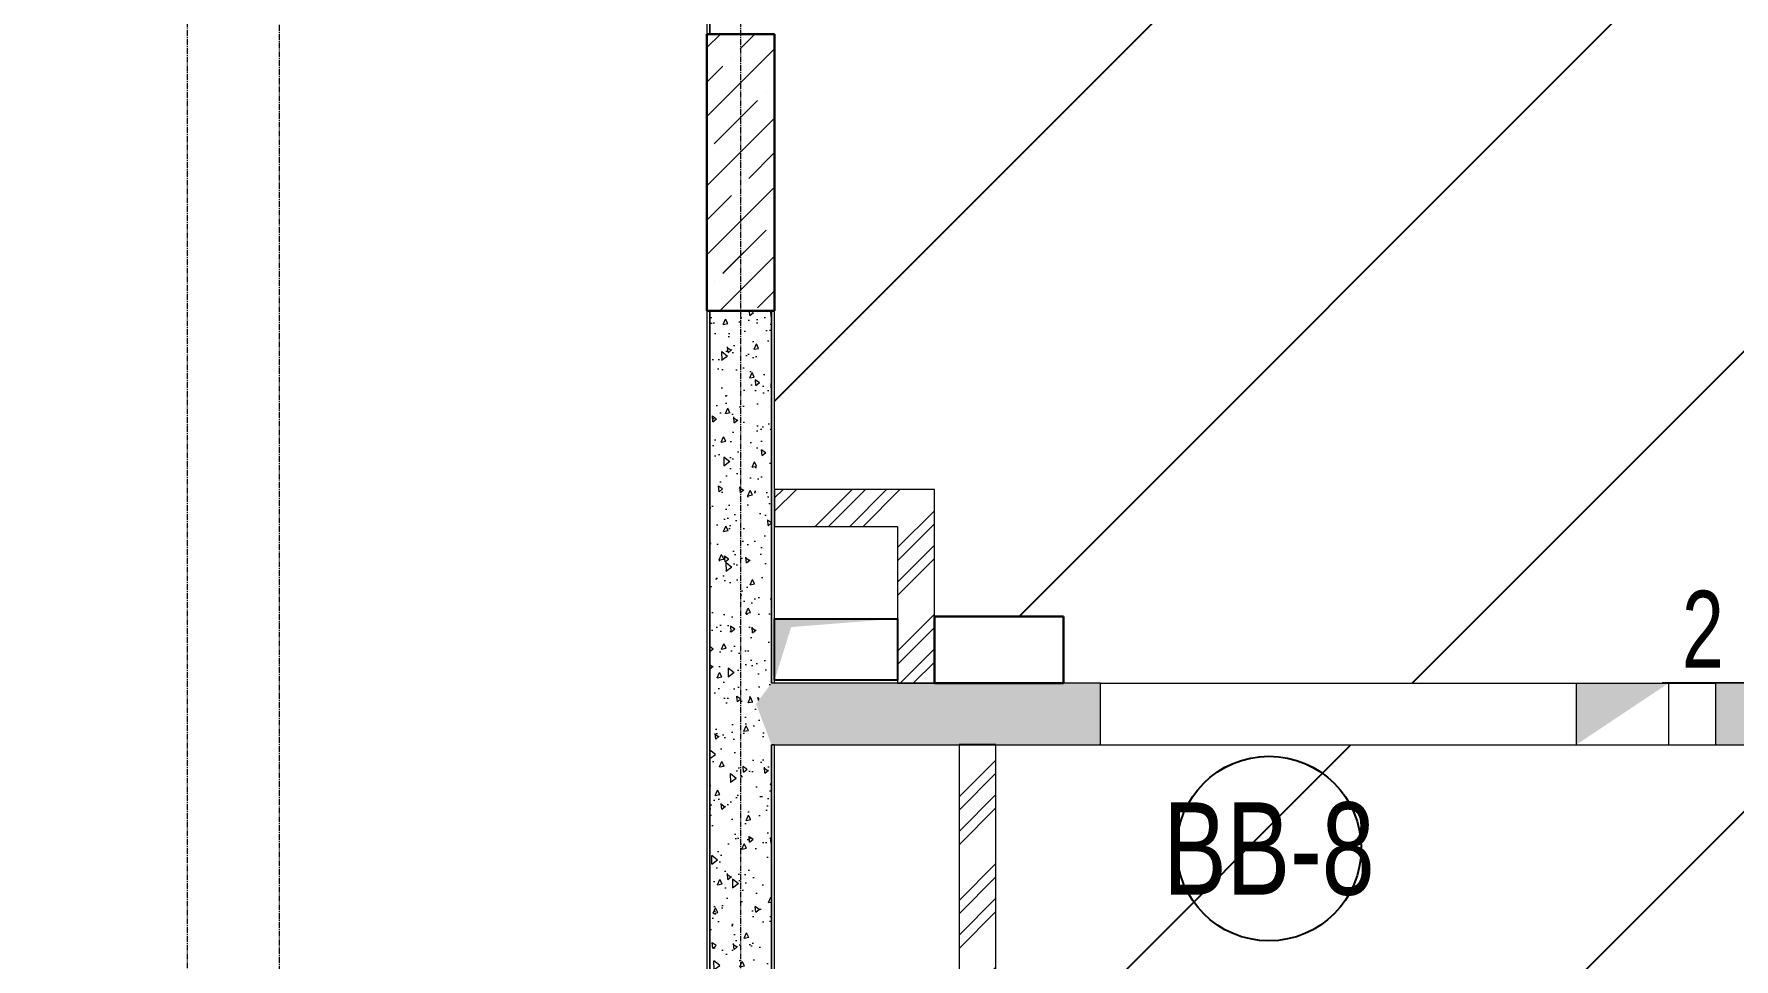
# Model space of a CAD drawing. Header units: millimetres. Extents: x 470010 to 1231400, y -134005 to 421770.
# Drawn here: x 812025 to 817553, y 160707 to 163713 of the extents above; entities that cross this region are included whole.
import ezdxf
from ezdxf.enums import TextEntityAlignment as Align

# ---------------------------------------------------------------- set-up
doc = ezdxf.new("R2010")
doc.units = ezdxf.units.MM
doc.linetypes.add('CENTER2', pattern=[28.575, 19.05, -3.175, 3.175, -3.175])
doc.linetypes.add('HIDDEN2', pattern=[4.7625, 3.175, -1.5875])
doc.layers.get('Defpoints').update_dxf_attribs({"color": 140})
for name, color, linetype, lineweight in [('АР_Витраж марка', 140, 'Continuous', 9), ('АР_Колонны', 70, 'Continuous', 30), ('АР_Отв. марка', 4, 'Continuous', 9), ('АР_Стены ЖБ', 7, 'Continuous', 35), ('АР_Стены кирпич', 32, 'Continuous', 20), ('АР_Стены ПЕНОблок', 52, 'Continuous', 20), ('АР_Тонкая', 254, 'Continuous', 5), ('АР_Штриховка', 8, 'Continuous', 0), ('СС_Отверстия', 72, 'Continuous', 9)]:
    doc.layers.add(name, color=color, linetype=linetype, lineweight=lineweight)
for name, color, linetype, lineweight, true_color in [('МАГНИТЫ', 7, 'Continuous', 30, 0xd100d1), ('РД_Оси_100', 7, 'Continuous', 0, 0x525252), ('РД_проем_инж перемыч_фахверк', 7, 'Continuous', 18, 0xff1f1f)]:
    doc.layers.add(name, color=color, linetype=linetype, lineweight=lineweight, true_color=true_color)
doc.layers.add('РД_Витраж_вн', color=7, linetype='Continuous', true_color=0x148aff)
doc.layers.add('РД_Проем', color=230, linetype='Continuous', lineweight=0, plot=False)
doc.styles.add('Arial0', font='arial.ttf')
doc.styles.add('Arial_09', font='ARIALN.TTF', dxfattribs={"width": 0.9})
doc.styles.add('style1', font='ARIALN.TTF')

# ---------------------------------------------------------------- blocks, each defined once
blk = doc.blocks.new('СОШ_2200_АР_ОСИ_М100_28.05.24')
at = {"layer": 'РД_Оси_100', "color": 251, "linetype": 'CENTER2', "true_color": 0x636466}
for points in [[(5849.555, 139938.679), (6000, 139538.679), (6000, -6194.559)], [(6300, -6195.83), (6300, 139538.679), (6450, 139938.679)], [(7800, -6155), (7800, 139938.679)]]:
    blk.add_lwpolyline(points, dxfattribs=at)
blk = doc.blocks.new('MOK-МаркаПроема инж.')
blk.add_line((-1.328, -1.754), (1.802, -1.754))
at = {"color": 0, "style": 'Arial0', "width": 0.7}
blk.add_attdef('АР-ПРОЕМ:Коробка', text='', height=2.5, dxfattribs=at).set_placement((0, 0), align=Align.MIDDLE)
blk = doc.blocks.new('МаркаВитража1')
at = {"layer": 'Defpoints'}
blk.add_circle((0, 0), 3, dxfattribs=at)
at = {"color": 0, "linetype": 'ByBlock', "lineweight": -2, "style": 'Arial_09', "width": 0.9}
blk.add_attdef('АР-ОКНО:НАИМЕНОВАНИЕ', text='', height=3, dxfattribs=at).set_placement((0, 0), align=Align.MIDDLE)
blk = doc.blocks.new('A$C9108343f')
at = {"layer": 'АР_Штриховка', "linetype": 'Continuous', "lineweight": 0, "true_color": 0x000000}
h = blk.add_hatch(dxfattribs=at)
h.set_pattern_fill('AR-CONC', color=18, angle=-315, style=0)
h.set_pattern_definition([(95, (-63444.08, 100366.24), (140.09465, 117.55338), [19.05, -209.55]), (40, (-63444.08, 100366.24), (-160.01845, 110.17673), [15.24, -167.64058]), (145.451445, (-63432.4, 100376.04), (-19.9238, 227.7301), [16.19001, -178.09024]), (91.1842, (-63480, 100402.16), (221.41024, 161.95341), [28.575, -314.325]), (141.63556, (-63461.55, 100415.66), (-7.08662, 342.82676), [24.28502, -267.1356]), (36.18415, (-63480, 100402.16), (-7.08662, 342.82676), [22.85997, -251.45973]), (66, (-63453.06, 100411.14), (179.51998, 34.89515), [19.05, -209.55]), (11, (-63453.06, 100411.14), (-86.53993, 173.94119), [15.24, -167.64]), (116.451445, (-63438.1, 100414.05), (92.98005, 208.83634), [16.19001, -178.08994]), (82.5, (-63444.08, 100366.24), (-57.605469, 61.973414), [0, -165.608, 0, -170.18, 0, -168.275]), (52.5, (-63444.08, 100366.24), (-23.589727, 118.087), [0, -97.028, 0, -161.798, 0, -64.135]), (12.5, (-63484.135, 100326.19), (99.927863, 91.826196), [0, -63.5, 0, -198.12, 0, -262.89]), (2.5, (-63502.1, 100308.23), (86.763904, 122.722393), [0, -82.55, 0, -131.572, 0, -186.69])])
h.paths.add_polyline_path([(148704.1, 263179.5), (148504.1, 263179.5), (148504.1, 261969.5), (148654.1, 261902.8), (148704.1, 261969.5)], flags=0)
h.paths.add_polyline_path([(148704.1, 261769.5), (148654.1, 261902.8), (148504.1, 261969.5), (148504.1, 259679.5), (148704.1, 259679.5)], flags=0)
h = blk.add_hatch(dxfattribs=at)
h.set_pattern_fill('ANSI32', color=18, scale=25, style=0)
h.set_pattern_definition([(45, (-63444.08, 100366.24), (-168.3798, 168.3798), []), (45, (-63331.83, 100366.24), (-168.3798, 168.3798), [])])
h.paths.add_polyline_path([(148714.1, 262599.5), (148714.1, 262479.5), (149114.1, 262479.5), (149234.1, 262599.5)], flags=0)
h = blk.add_hatch(dxfattribs=at)
h.set_pattern_fill('ANSI32', color=18, scale=25, angle=-360, style=0)
h.set_pattern_definition([(45, (-63444.08, 100366.24), (-168.3798, 168.3798), []), (45, (-63331.83, 100366.24), (-168.3798, 168.3798), [])])
h.paths.add_polyline_path([(149234.1, 262599.5), (149114.1, 262479.5), (149114.1, 261969.5), (149234.1, 261969.5)], flags=0)
h = blk.add_hatch(dxfattribs=at)
h.set_pattern_fill('AR-CONC', color=18, angle=405, style=0)
h.set_pattern_definition([(95, (-63444.08, 100366.24), (140.09465, 117.55338), [19.05, -209.55]), (40, (-63444.08, 100366.24), (-160.01845, 110.17673), [15.24, -167.64058]), (145.451445, (-63432.4, 100376.04), (-19.9238, 227.7301), [16.19001, -178.09024]), (91.1842, (-63480, 100402.16), (221.41024, 161.95341), [28.575, -314.325]), (141.63556, (-63461.55, 100415.66), (-7.08662, 342.82676), [24.28502, -267.1356]), (36.18415, (-63480, 100402.16), (-7.08662, 342.82676), [22.85997, -251.45973]), (66, (-63453.06, 100411.14), (179.51998, 34.89515), [19.05, -209.55]), (11, (-63453.06, 100411.14), (-86.53993, 173.94119), [15.24, -167.64]), (116.451445, (-63438.1, 100414.05), (92.98005, 208.83634), [16.19001, -178.08994]), (82.5, (-63444.08, 100366.24), (-57.605469, 61.973414), [0, -165.608, 0, -170.18, 0, -168.275]), (52.5, (-63444.08, 100366.24), (-23.589727, 118.087), [0, -97.028, 0, -161.798, 0, -64.135]), (12.5, (-63484.135, 100326.19), (99.927863, 91.826196), [0, -63.5, 0, -198.12, 0, -262.89]), (2.5, (-63502.1, 100308.23), (86.763904, 122.722393), [0, -82.55, 0, -131.572, 0, -186.69])])
h.paths.add_polyline_path([(152994.1, 261769.5), (152994.1, 261969.5), (152594.1, 261969.5), (152594.1, 261769.5)], flags=0)
h.paths.add_polyline_path([(152594.1, 261769.5), (152594.1, 261969.5), (151774.1, 261969.5), (151774.1, 261769.5)], flags=0)
h.paths.add_polyline_path([(149774.1, 261769.5), (149774.1, 261969.5), (149114.1, 261969.5), (149114.1, 261769.5)], flags=0)
h.paths.add_polyline_path([(149114.1, 261769.5), (149114.1, 261969.5), (148704.1, 261969.5), (148654.1, 261902.8), (148704.1, 261769.5)], flags=0)
h = blk.add_hatch(dxfattribs=at)
h.set_pattern_fill('ANSI32', color=18, scale=25, angle=-360, style=0)
h.set_pattern_definition([(45, (-63444.08, 100366.24), (-168.3798, 168.3798), []), (45, (-63331.83, 100366.24), (-168.3798, 168.3798), [])])
h.paths.add_polyline_path([(149434.1, 261770.3), (149314.1, 261770.3), (149314.1, 259379.5), (149434.1, 259259.5)], flags=0)
at = {"layer": 'СС_Отверстия', "linetype": 'Continuous', "lineweight": 5, "true_color": 0x000000}
for points in [[(151620.9, 261969.5), (151320.9, 261969.5), (151470.9, 261869.5)], [(151320.9, 261969.5), (151320.9, 261769.5), (151470.9, 261869.5)]]:
    blk.add_hatch(color=18, dxfattribs=at).paths.add_polyline_path(points, flags=0)
at = {"color": 18, "linetype": 'Continuous', "true_color": 0x000000}
for p, q in [((148714.1, 261979.5), (148714.1, 262179.5)), ((148714.1, 262179.5), (149114.1, 262179.5)), ((148714.1, 261979.5), (148714.1, 262179.5)), ((148714.1, 262179.5), (149114.1, 262179.5)), ((149114.1, 262179.5), (149114.1, 261979.5)), ((149114.1, 262179.5), (149114.1, 261979.5)), ((149114.1, 261979.5), (148714.1, 261979.5)), ((149114.1, 261979.5), (148714.1, 261979.5))]:
    blk.add_line(p, q, dxfattribs=at)
blk.add_solid([(148714.1, 261979.5), (148714.1, 262179.5), (148768, 262152.2), (149114.1, 262179.5)], dxfattribs=at)
blk.add_solid([(148714.1, 261979.5), (148714.1, 262179.5), (148768, 262152.2), (149114.1, 262179.5)], dxfattribs=at)
at = {"layer": 'АР_Колонны', "color": 18, "linetype": 'HIDDEN2', "lineweight": 25, "true_color": 0x000000}
for p, q in [((148494.1, 264079.5), (148714.1, 264079.5)), ((148494.1, 263179.5), (148494.1, 264079.5)), ((148714.1, 264079.5), (148714.1, 263179.5)), ((148714.1, 263179.5), (148494.1, 263179.5))]:
    blk.add_line(p, q, dxfattribs=at)
at = {"layer": 'АР_Колонны', "color": 18, "linetype": 'Continuous', "lineweight": 15, "true_color": 0x000000}
for p, q in [((148714.1, 264079.5), (148494.1, 264079.5)), ((148494.1, 264079.5), (148494.1, 263179.5)), ((148714.1, 264079.5), (148494.1, 264079.5)), ((148494.1, 264079.5), (148494.1, 263179.5)), ((148714.1, 263179.5), (148714.1, 264079.5)), ((148714.1, 263179.5), (148714.1, 264079.5)), ((148494.1, 263179.5), (148714.1, 263179.5)), ((148494.1, 263179.5), (148714.1, 263179.5))]:
    blk.add_line(p, q, dxfattribs=at)
at = {"layer": 'АР_Стены ЖБ', "color": 18, "linetype": 'Continuous', "lineweight": 30, "true_color": 0x000000}
for p, q in [((148714.1, 264079.5), (148494.1, 264079.5)), ((148494.1, 264079.5), (148494.1, 263179.5)), ((148714.1, 263179.5), (148714.1, 264079.5)), ((148494.1, 263179.5), (148714.1, 263179.5))]:
    blk.add_line(p, q, dxfattribs=at)
at = {"layer": 'АР_Стены кирпич', "color": 18, "linetype": 'Continuous', "lineweight": 20, "true_color": 0x000000}
for p, q in [((148714.1, 262599.5), (148714.1, 262479.5)), ((149234.1, 262599.5), (148714.1, 262599.5)), ((149234.1, 261969.5), (149234.1, 262599.5)), ((148714.1, 262479.5), (149114.1, 262479.5)), ((149114.1, 262479.5), (149114.1, 261969.5)), ((149114.1, 261969.5), (149234.1, 261969.5)), ((149434.1, 261770.3), (149314.1, 261770.3)), ((149314.1, 261770.3), (149314.1, 259379.5)), ((149434.1, 259259.5), (149434.1, 261770.3))]:
    blk.add_line(p, q, dxfattribs=at)
at = {"layer": 'АР_Стены ПЕНОблок', "color": 18, "linetype": 'Continuous', "lineweight": 20, "true_color": 0x000000}
for p, q in [((148504.1, 264579.5), (148504.1, 264079.5)), ((148504.1, 264079.5), (148704.1, 264079.5)), ((148704.1, 263179.5), (148504.1, 263179.5)), ((148504.1, 263179.5), (148504.1, 261969.5)), ((148704.1, 261969.5), (148704.1, 263179.5)), ((148504.1, 261969.5), (148504.1, 259679.5)), ((149114.1, 261969.5), (148704.1, 261969.5)), ((149774.1, 261969.5), (149114.1, 261969.5)), ((149774.1, 261769.5), (149774.1, 261969.5)), ((152594.1, 261969.5), (151774.1, 261969.5)), ((151774.1, 261969.5), (151774.1, 261769.5)), ((148704.1, 259679.5), (148704.1, 261769.5)), ((148704.1, 261769.5), (149114.1, 261769.5)), ((149114.1, 261769.5), (149774.1, 261769.5)), ((151774.1, 261769.5), (152594.1, 261769.5))]:
    blk.add_line(p, q, dxfattribs=at)
at = {"layer": 'АР_Тонкая', "color": 18, "linetype": 'Continuous', "lineweight": 0, "true_color": 0x000000}
for p, q in [((148494.1, 264579.5), (148494.1, 264079.5)), ((148504.1, 264079.5), (148504.1, 264579.5)), ((148494.1, 264079.5), (148504.1, 264079.5)), ((148504.1, 263179.5), (148494.1, 263179.5)), ((148494.1, 263179.5), (148494.1, 261969.5)), ((148504.1, 261969.5), (148504.1, 263179.5)), ((148714.1, 263179.5), (148704.1, 263179.5)), ((148704.1, 263179.5), (148704.1, 261969.5)), ((148714.1, 261969.5), (148714.1, 263179.5)), ((148494.1, 261969.5), (148494.1, 259679.5)), ((148504.1, 259679.5), (148504.1, 261969.5)), ((148714.1, 261769.5), (148704.1, 261769.5)), ((148704.1, 261769.5), (148704.1, 259679.5)), ((148714.1, 259679.5), (148714.1, 261769.5))]:
    blk.add_line(p, q, dxfattribs=at)
at = {"layer": 'АР_Штриховка', "color": 18, "linetype": 'Continuous', "lineweight": 5, "true_color": 0x000000}
for p, q in [((148494.1, 264035.5), (148538, 264079.5)), ((148602.2, 264031.4), (148650.3, 264079.5)), ((148494.1, 263811), (148714.1, 264031)), ((148574.2, 264003.3), (148574.2, 264003.3)), ((148494.1, 263923.3), (148546.1, 263975.3)), ((148686.4, 263891.1), (148686.4, 263891.1)), ((148518, 263722.7), (148658.3, 263863)), ((148494.1, 263586.5), (148714.1, 263806.5)), ((148630.3, 263610.5), (148714.1, 263694.3)), ((148494.1, 263362), (148714.1, 263582)), ((148494.1, 263474.3), (148574.2, 263554.3)), ((148602.2, 263582.4), (148602.2, 263582.4)), ((148546.1, 263301.8), (148686.4, 263442.1)), ((148536.1, 263179.5), (148714.1, 263357.5)), ((148518, 263273.7), (148518, 263273.7)), ((148658.3, 263189.5), (148714.1, 263245.3))]:
    blk.add_line(p, q, dxfattribs=at)
at = {"layer": 'МАГНИТЫ', "color": 18, "true_color": 0x000000}
for p, q in [((149234.1, 261969.5), (149234.1, 262186.2)), ((149234.1, 262186.2), (149653.8, 262186.2)), ((149653.8, 262186.2), (149653.8, 261969.5)), ((149653.8, 261969.5), (149234.1, 261969.5))]:
    blk.add_line(p, q, dxfattribs=at)
at = {"layer": 'РД_Витраж_вн', "color": 18, "linetype": 'Continuous', "lineweight": 15, "true_color": 0x000000}
for p, q in [((149774.1, 261969.5), (151774.1, 261969.5)), ((149774.1, 261769.5), (151774.1, 261769.5))]:
    blk.add_line(p, q, dxfattribs=at)
at = {"layer": 'РД_Проем', "color": 18, "linetype": 'Continuous', "lineweight": 15, "true_color": 0x000000}
for p, q in [((149774.1, 261969.5), (151774.1, 261969.5)), ((149774.1, 261769.5), (151774.1, 261769.5))]:
    blk.add_line(p, q, dxfattribs=at)
at = {"layer": 'РД_проем_инж перемыч_фахверк', "color": 18, "linetype": 'Continuous', "lineweight": 15, "true_color": 0x000000}
for p, q in [((149774.1, 261969.5), (151774.1, 261969.5)), ((149774.1, 261769.5), (151774.1, 261769.5))]:
    blk.add_line(p, q, dxfattribs=at)
at = {"layer": 'СС_Отверстия', "color": 18, "linetype": 'Continuous', "lineweight": 9, "true_color": 0x000000}
for p, q in [((151320.9, 261969.5), (151620.9, 261969.5)), ((151320.9, 261969.5), (151320.9, 261769.5)), ((151620.9, 261969.5), (151620.9, 261769.5)), ((151320.9, 261769.5), (151620.9, 261769.5))]:
    blk.add_line(p, q, dxfattribs=at)
at = {"layer": 'АР_Витраж марка', "color": 18, "linetype": 'Continuous', "lineweight": 15, "true_color": 0x000000, "xscale": 100, "yscale": 100, "zscale": 100}
blk.add_blockref('МаркаВитража1', (150321.9, 261432.6), dxfattribs=at).add_auto_attribs({'АР-ОКНО:НАИМЕНОВАНИЕ': 'ВВ-8'})
at = {"layer": 'АР_Отв. марка', "color": 18, "linetype": 'Continuous', "lineweight": 15, "true_color": 0x000000, "xscale": 100, "yscale": 100, "zscale": 100}
blk.add_blockref('MOK-МаркаПроема инж.', (151733.3, 262147, 580), dxfattribs=at).add_auto_attribs({'АР-ПРОЕМ:Коробка': '2'})
at = {"layer": 'РД_Оси_100'}
blk.add_blockref('СОШ_2200_АР_ОСИ_М100_28.05.24', (140804.1, 223079.5), dxfattribs=at)
at = {"layer": 'Defpoints', "color": 18, "true_color": 0x000000, "style": 'style1'}
for p in [(143949.3, 316089.1), (143975, 281639.5), (143890.4, 273244.7), (143840, 264276.8), (143967.8, 254892.4), (12252, 104178.1), (12382.6, 96023.1)]:
    blk.add_attdef('АР-ПОМЕЩЕНИЕ:НАИМЕНОВАНИЕ', text='', height=100, dxfattribs=at).set_placement(p, align=Align.MIDDLE)
at = {"layer": 'Defpoints', "color": 18, "true_color": 0x000000, "style": 'style1', "flags": 8}
for p in [(143951.3, 279099.1), (143848.3, 269251.1), (143875.3, 260094.2), (144049.7, 250824.7), (163419.3, 238153.4), (155897.5, 237966), (183037.2, 237966), (143342.9, 237876.2)]:
    blk.add_attdef('АР-ПОМЕЩЕНИЕ:НАИМЕНОВАНИЕ', text='', height=100, dxfattribs=at).set_placement(p, align=Align.MIDDLE)

msp = doc.modelspace()

# ---------------------------------------------------------------- hatches: boundary and pattern name
h = msp.add_hatch()
h.set_pattern_fill('ANSI31', color=3, scale=333)
h.paths.add_polyline_path([(818712.706, 183613.25), (818712.706, 183803.25), (818722.706, 184023.25), (819922.706, 184023.25), (826484.426, 184023.25), (826502.706, 184041.531), (826502.706, 184313.25), (826512.183, 187713.25), (826502.706, 187713.25), (826502.706, 188613.25), (826513.002, 190093.251), (823242.706, 190093.251), (823242.706, 190988.251), (823242.706, 191238.251), (821242.706, 191238.251), (821242.706, 190988.251), (820467.706, 190988.251), (820467.706, 188133.25), (820742.706, 187656.937), (820721.055, 187644.437), (820720.771, 187644.929, -0.1201047), (820467.706, 187583.25), (820467.706, 187558.25), (820467.706, 187413.251), (820742.706, 186936.937), (820721.055, 186924.437), (820720.771, 186924.929, -0.1201047), (820467.706, 186863.251), (820467.706, 186838.251), (820467.706, 186488.251), (819547.706, 186488.251), (816102.706, 186488.251), (816102.706, 186168.25), (814432.706, 186168.25), (814432.706, 185613.25), (814432.706, 182713.25), (814432.706, 182313.251), (814432.706, 181413.25), (814432.706, 177913.25), (814432.706, 176713.25), (814432.706, 176413.25), (814432.706, 173513.25), (814432.706, 173013.251), (814432.706, 172113.25), (814432.706, 168613.25), (814432.706, 167413.25), (814432.706, 167113.251), (814432.706, 164213.251), (814432.706, 163713.251), (814432.706, 162813.251), (814432.706, 162233.25), (814952.706, 162233.25), (814952.706, 161819.923), (815372.381, 161819.923), (815372.381, 161603.25), (815492.706, 161603.25), (817039.47, 161603.25), (817039.47, 161403.25), (817492.706, 161403.25), (818142.71, 161403.25), (818142.71, 161403.619), (818262.71, 161403.619), (818312.706, 161403.25), (818712.706, 161403.25), (818712.706, 161603.25), (818312.706, 161603.25), (818192.706, 161603.25), (818192.706, 162233.25), (818192.706, 163483.25), (818712.706, 163483.25), (818712.706, 165013.251), (818712.706, 166213.251), (818712.706, 166513.251), (818712.706, 169413.251), (818712.706, 170013.25), (818712.706, 170913.25), (818712.706, 172853.25), (818712.706, 172938.25, -0.1201047), (818459.641, 172999.929), (818459.357, 172999.436), (818437.706, 173011.936), (818712.706, 173488.25), (818712.706, 173513.25), (818712.706, 173738.251, -0.1201047), (818459.641, 173799.929), (818459.357, 173799.437), (818437.706, 173811.937), (818712.706, 174288.251), (818712.706, 174313.251), (818712.706, 174463.251), (818712.706, 175363.251), (818712.706, 176463.251), (818712.706, 176673.251), (818712.706, 178163.251), (818712.706, 178243.25), (818712.706, 178483.25), (818712.706, 178738.006), (818492.706, 178738.006), (818492.706, 179028.006), (818712.706, 179028.006), (818712.706, 180263.25), (818712.706, 181163.25), (818712.706, 181163.251)])
h = msp.add_hatch()
h.set_pattern_fill('ANSI31', color=3, scale=333)
h.paths.add_polyline_path([(817822.706, 156413.251), (817822.706, 156633.251), (818712.706, 156633.251), (818712.706, 157213.251), (818712.706, 158463.251), (818712.706, 158793.251), (818142.704, 158793.251), (818142.704, 158993.251), (818142.704, 159018.251), (818142.708, 160493.251), (818142.709, 160913.252), (818142.71, 161403.25), (817492.706, 161403.25), (815492.706, 161403.25), (815152.698, 161403.25), (815152.705, 158893.25), (814432.706, 158893.25), (814432.706, 158113.25), (814432.706, 157813.251), (814432.706, 154913.25), (814432.706, 154413.251), (814432.706, 153513.25), (814432.706, 149823.25), (814432.706, 149520.89), (814422.706, 149510.89), (814422.706, 149303.25), (813222.703, 149303.25), (813222.703, 149523.25), (807026.355, 149523.251), (806792.706, 149289.602), (806792.706, 149514.108), (806642.706, 149364.108), (806642.706, 149303.251), (806642.706, 148813.25), (806638.097, 146163.251), (806642.706, 146163.251), (806642.706, 145623.251), (806792.706, 145623.251), (813222.706, 145623.251), (813222.706, 145903.251), (814423.268, 145903.251), (814423.268, 145582.591), (814422.706, 145582.028), (814422.706, 145403.251), (814422.706, 144123.251), (815822.706, 144123.251), (818721.706, 144123.251), (818722.706, 144123.251), (819622.706, 144123.251), (823122.706, 144123.251), (824322.706, 144123.251), (825522.706, 144123.251), (826422.706, 144123.251), (827422.706, 144123.251), (830322.706, 144123.251), (832443.315, 144123.251), (832443.315, 144413.251), (833322.706, 144413.251), (834245.277, 144413.251), (834222.706, 144390.68), (834222.706, 144123.251), (835122.706, 144123.251), (838022.706, 144123.251), (844022.706, 144123.251), (846922.706, 144123.251), (851466.776, 144123.251), (851472.706, 144129.18), (851472.706, 144563.251), (851762.706, 144563.251), (851762.706, 146914.25), (851762.706, 148713.251), (851472.706, 148713.251), (850377.706, 148713.251), (850377.706, 149213.251), (849177.706, 149213.251), (849177.706, 148713.251), (848277.706, 148713.251), (848277.706, 149213.251), (847077.706, 149213.251), (847077.706, 148713.251), (846177.706, 148713.251), (846177.706, 149213.251), (842877.706, 149213.251), (842877.706, 148713.251), (841977.706, 148713.251), (841977.706, 149213.251), (840777.706, 149213.251), (840777.706, 148713.251), (839877.706, 148713.251), (839877.706, 149213.251), (838677.706, 149213.251), (838677.706, 148713.251), (837777.706, 148713.251), (837777.706, 149213.251), (834477.706, 149213.251), (834477.706, 148713.251), (834222.706, 148713.251), (833322.706, 148713.251), (833322.706, 149213.251), (826722.706, 149213.251), (826722.706, 148993.251), (826872.706, 148993.251), (826872.706, 148843.251), (826664.184, 148843.251), (826522.706, 148701.772), (826522.706, 148233.25), (826524.424, 148233.25), (826524.424, 148113.25), (824942.706, 148113.251), (824822.706, 148113.251), (819922.706, 148113.251), (817822.706, 148113.251), (817822.706, 148313.251), (817822.706, 150513.251), (817822.706, 150713.251), (817822.706, 152013.251)])
h.paths.add_polyline_path([(816578.934, 147228.245), (816578.934, 146828.245), (815578.934, 146828.245), (815578.934, 147228.245)], flags=16)
h.paths.add_polyline_path([(828437.705, 148234.002), (827887.705, 148233.761), (827887.758, 148113.761), (828437.758, 148114.002)], flags=0)
h.paths.add_polyline_path([(826922.706, 149014.057), (827042.706, 149014.057), (827042.706, 148233.391), (827067.653, 148233.402), (827642.706, 148233.654), (827742.706, 148233.697), (827742.706, 149014.057), (827862.706, 149014.057), (827862.706, 148233.75), (828462.705, 148234.013), (828562.706, 148234.057), (828562.706, 149013.251), (828682.706, 149013.251), (828682.706, 148114.109), (828462.759, 148114.013), (828462.758, 148114.013), (827862.758, 148113.75), (827862.706, 148113.75), (827642.758, 148113.654), (827042.759, 148113.391), (827042.706, 148113.391), (826722.759, 148113.25), (826722.706, 148233.25), (826922.706, 148233.338)], flags=16)
h.paths.add_polyline_path([(827642.653, 148233.654), (827642.706, 148233.654), (827642.758, 148113.654), (827617.706, 148113.643), (827617.653, 148233.643)], flags=0)
h.paths.add_polyline_path([(818060.384, 156364.651), (818446.674, 156364.651), (818446.674, 156665.265), (818060.384, 156665.265)], flags=25)
at = {"layer": 'АР_Штриховка', "linetype": 'Continuous', "lineweight": 0, "true_color": 0x000000}
h = msp.add_hatch(dxfattribs=at)
h.set_pattern_fill('AR-CONC', color=18, angle=-315, style=0)
h.set_pattern_definition([(95, (602274.53, 0), (140.09465, 117.55338), [19.05, -209.55]), (40, (602274.53, 0), (-160.01845, 110.17673), [15.24, -167.64058]), (145.451445, (602286.2, 9.8), (-19.9238, 227.7301), [16.19001, -178.09024]), (91.1842, (602238.6, 35.92), (221.41024, 161.95341), [28.575, -314.325]), (141.63556, (602257.06, 49.42), (-7.08662, 342.82676), [24.28502, -267.1356]), (36.18415, (602238.6, 35.92), (-7.08662, 342.82676), [22.85997, -251.45973]), (66, (602265.55, 44.9), (179.51998, 34.89515), [19.05, -209.55]), (11, (602265.55, 44.9), (-86.53993, 173.94119), [15.24, -167.64]), (116.451445, (602280.51, 47.81), (92.98005, 208.83634), [16.19001, -178.08994]), (82.5, (602274.53, 0), (-57.605469, 61.973414), [0, -165.608, 0, -170.18, 0, -168.275]), (52.5, (602274.53, 0), (-23.589727, 118.087), [0, -97.028, 0, -161.798, 0, -64.135]), (12.5, (602234.48, -40.05), (99.927863, 91.826196), [0, -63.5, 0, -198.12, 0, -262.89]), (2.5, (602216.52, -58.01), (86.763904, 122.722393), [0, -82.55, 0, -131.572, 0, -186.69])])
h.paths.add_polyline_path([(814422.706, 162813.251), (814222.706, 162813.251), (814222.706, 161603.25), (814372.706, 161536.584), (814422.706, 161603.25)], flags=0)
h.paths.add_polyline_path([(814422.706, 161403.25), (814372.706, 161536.584), (814222.706, 161603.25), (814222.706, 159313.25), (814422.706, 159313.25)], flags=0)
h = msp.add_hatch(dxfattribs=at)
h.set_pattern_fill('ANSI32', color=18, scale=25, style=0)
h.set_pattern_definition([(45, (602274.53, 0), (-168.3798, 168.3798), []), (45, (602386.78, 0), (-168.3798, 168.3798), [])])
h.paths.add_polyline_path([(814432.706, 162233.25), (814432.706, 162113.25), (814832.706, 162113.25), (814952.706, 162233.25)], flags=0)
h = msp.add_hatch(dxfattribs=at)
h.set_pattern_fill('ANSI32', color=18, scale=25, angle=-360, style=0)
h.set_pattern_definition([(45, (602274.53, 6e-11), (-168.3798, 168.3798), []), (45, (602386.78, 6e-11), (-168.3798, 168.3798), [])])
h.paths.add_polyline_path([(814952.706, 162233.25), (814832.706, 162113.25), (814832.706, 161603.25), (814952.706, 161603.25)], flags=0)
h = msp.add_hatch(dxfattribs=at)
h.set_pattern_fill('AR-CONC', color=18, angle=405, style=0)
h.set_pattern_definition([(95, (602274.53, 3e-11), (140.09465, 117.55338), [19.05, -209.55]), (40, (602274.53, 3e-11), (-160.01845, 110.17673), [15.24, -167.64058]), (145.451445, (602286.2, 9.8), (-19.9238, 227.7301), [16.19001, -178.09024]), (91.1842, (602238.6, 35.92), (221.41024, 161.95341), [28.575, -314.325]), (141.63556, (602257.06, 49.42), (-7.08662, 342.82676), [24.28502, -267.1356]), (36.18415, (602238.6, 35.92), (-7.08662, 342.82676), [22.85997, -251.45973]), (66, (602265.55, 44.9), (179.51998, 34.89515), [19.05, -209.55]), (11, (602265.55, 44.9), (-86.53993, 173.94119), [15.24, -167.64]), (116.451445, (602280.51, 47.81), (92.98005, 208.83634), [16.19001, -178.08994]), (82.5, (602274.53, 3e-11), (-57.605469, 61.973414), [0, -165.608, 0, -170.18, 0, -168.275]), (52.5, (602274.53, 3e-11), (-23.589727, 118.087), [0, -97.028, 0, -161.798, 0, -64.135]), (12.5, (602234.48, -40.05), (99.927863, 91.826196), [0, -63.5, 0, -198.12, 0, -262.89]), (2.5, (602216.52, -58.01), (86.763904, 122.722393), [0, -82.55, 0, -131.572, 0, -186.69])])
h.paths.add_polyline_path([(818712.706, 161403.25), (818712.706, 161603.25), (818312.706, 161603.25), (818312.706, 161403.25)], flags=0)
h.paths.add_polyline_path([(818312.706, 161403.25), (818312.706, 161603.25), (817492.706, 161603.25), (817492.706, 161403.25)], flags=0)
h.paths.add_polyline_path([(815492.706, 161403.25), (815492.706, 161603.25), (814832.706, 161603.25), (814832.706, 161403.25)], flags=0)
h.paths.add_polyline_path([(814832.706, 161403.25), (814832.706, 161603.25), (814422.706, 161603.25), (814372.706, 161536.584), (814422.706, 161403.25)], flags=0)
h = msp.add_hatch(dxfattribs=at)
h.set_pattern_fill('ANSI32', color=18, scale=25, angle=-360, style=0)
h.set_pattern_definition([(45, (602274.53, 1e-10), (-168.3798, 168.3798), []), (45, (602386.78, 1e-10), (-168.3798, 168.3798), [])])
h.paths.add_polyline_path([(815152.698, 161404.03), (815032.698, 161404.03), (815032.704, 159013.25), (815152.705, 158893.25)], flags=0)
at = {"layer": 'СС_Отверстия', "linetype": 'Continuous', "lineweight": 5, "true_color": 0x000000}
for points in [[(817339.47, 161603.25), (817039.47, 161603.25), (817189.47, 161503.25)], [(817039.47, 161603.25), (817039.47, 161403.25), (817189.47, 161503.25)]]:
    msp.add_hatch(color=18, dxfattribs=at).paths.add_polyline_path(points, flags=0)

# ---------------------------------------------------------------- linework, layer by layer
at = {"color": 18, "linetype": 'Continuous', "true_color": 0x000000}
for p, q in [((814432.706, 161613.25), (814432.706, 161813.25)), ((814432.706, 161813.25), (814832.706, 161813.25)), ((814432.706, 161613.25), (814432.706, 161813.25)), ((814432.706, 161813.25), (814832.706, 161813.25)), ((814832.706, 161813.25), (814832.706, 161613.25)), ((814832.706, 161813.25), (814832.706, 161613.25)), ((814832.706, 161613.25), (814432.706, 161613.25)), ((814832.706, 161613.25), (814432.706, 161613.25))]:
    msp.add_line(p, q, dxfattribs=at)
msp.add_solid([(814432.706, 161613.25), (814432.706, 161813.25), (814486.565, 161785.935), (814832.706, 161813.25)], dxfattribs=at)
msp.add_solid([(814432.706, 161613.25), (814432.706, 161813.25), (814486.565, 161785.935), (814832.706, 161813.25)], dxfattribs=at)
at = {"layer": 'АР_Колонны', "color": 18, "linetype": 'HIDDEN2', "lineweight": 25, "true_color": 0x000000}
for p, q in [((814212.706, 163713.251), (814432.706, 163713.251)), ((814212.706, 162813.251), (814212.706, 163713.251)), ((814432.706, 163713.251), (814432.706, 162813.251)), ((814432.706, 162813.251), (814212.706, 162813.251))]:
    msp.add_line(p, q, dxfattribs=at)
at = {"layer": 'АР_Колонны', "color": 18, "linetype": 'Continuous', "lineweight": 15, "true_color": 0x000000}
for p, q in [((814432.706, 163713.251), (814212.706, 163713.251)), ((814212.706, 163713.251), (814212.706, 162813.251)), ((814432.706, 163713.251), (814212.706, 163713.251)), ((814212.706, 163713.251), (814212.706, 162813.251)), ((814432.706, 162813.251), (814432.706, 163713.251)), ((814432.706, 162813.251), (814432.706, 163713.251)), ((814212.706, 162813.251), (814432.706, 162813.251)), ((814212.706, 162813.251), (814432.706, 162813.251))]:
    msp.add_line(p, q, dxfattribs=at)
at = {"layer": 'АР_Стены ЖБ', "color": 18, "linetype": 'Continuous', "lineweight": 30, "true_color": 0x000000}
for p, q in [((814432.706, 163713.251), (814212.706, 163713.251)), ((814212.706, 163713.251), (814212.706, 162813.251)), ((814432.706, 162813.251), (814432.706, 163713.251)), ((814212.706, 162813.251), (814432.706, 162813.251))]:
    msp.add_line(p, q, dxfattribs=at)
at = {"layer": 'АР_Стены кирпич', "color": 18, "linetype": 'Continuous', "lineweight": 20, "true_color": 0x000000}
for p, q in [((814432.706, 162233.25), (814432.706, 162113.25)), ((814952.706, 162233.25), (814432.706, 162233.25)), ((814952.706, 161603.25), (814952.706, 162233.25)), ((814432.706, 162113.25), (814832.706, 162113.25)), ((814832.706, 162113.25), (814832.706, 161603.25)), ((814832.706, 161603.25), (814952.706, 161603.25)), ((815152.698, 161404.03), (815032.698, 161404.03)), ((815032.698, 161404.03), (815032.704, 159013.25)), ((815152.705, 158893.25), (815152.698, 161404.03))]:
    msp.add_line(p, q, dxfattribs=at)
at = {"layer": 'АР_Стены ПЕНОблок', "color": 18, "linetype": 'Continuous', "lineweight": 20, "true_color": 0x000000}
for p, q in [((814422.706, 162813.251), (814222.706, 162813.251)), ((814222.706, 162813.251), (814222.706, 161603.25)), ((814422.706, 161603.25), (814422.706, 162813.251)), ((814222.706, 161603.25), (814222.706, 159313.25)), ((814832.706, 161603.25), (814422.706, 161603.25)), ((815492.706, 161603.25), (814832.706, 161603.25)), ((815492.706, 161403.25), (815492.706, 161603.25)), ((818312.706, 161603.25), (817492.706, 161603.25)), ((817492.706, 161603.25), (817492.706, 161403.25)), ((814422.706, 159313.25), (814422.706, 161403.25)), ((814422.706, 161403.25), (814832.706, 161403.25)), ((814832.706, 161403.25), (815492.706, 161403.25)), ((817492.706, 161403.25), (818312.706, 161403.25))]:
    msp.add_line(p, q, dxfattribs=at)
at = {"layer": 'АР_Тонкая', "color": 18, "linetype": 'Continuous', "lineweight": 0, "true_color": 0x000000}
for p, q in [((814222.706, 162813.251), (814212.706, 162813.251)), ((814212.706, 162813.251), (814212.706, 161603.25)), ((814222.706, 161603.25), (814222.706, 162813.251)), ((814432.706, 162813.251), (814422.706, 162813.251)), ((814422.706, 162813.251), (814422.706, 161603.25)), ((814432.706, 161603.25), (814432.706, 162813.251)), ((814212.706, 161603.25), (814212.706, 159313.25)), ((814222.706, 159313.25), (814222.706, 161603.25)), ((814432.706, 161403.25), (814422.706, 161403.25)), ((814422.706, 161403.25), (814422.706, 159313.25)), ((814432.706, 159313.25), (814432.706, 161403.25))]:
    msp.add_line(p, q, dxfattribs=at)
at = {"layer": 'АР_Штриховка', "color": 18, "linetype": 'Continuous', "lineweight": 5, "true_color": 0x000000}
for p, q in [((814212.706, 163669.3), (814256.656, 163713.251)), ((814320.827, 163665.168), (814368.91, 163713.251)), ((814212.706, 163444.794), (814432.706, 163664.794)), ((814212.706, 163557.047), (814264.7, 163609.041)), ((814236.637, 163356.472), (814376.953, 163496.788)), ((814212.706, 163220.287), (814432.706, 163440.287)), ((814348.89, 163244.218), (814432.706, 163328.034)), ((814212.706, 162995.781), (814432.706, 163215.781)), ((814212.706, 163108.034), (814292.764, 163188.092)), ((814264.7, 162935.522), (814405.017, 163075.838)), ((814254.682, 162813.251), (814432.706, 162991.275)), ((814376.953, 162823.269), (814432.706, 162879.021))]:
    msp.add_line(p, q, dxfattribs=at)
at = {"layer": 'МАГНИТЫ', "color": 18, "true_color": 0x000000}
for p, q in [((814952.707, 161603.25), (814952.707, 161819.923)), ((814952.707, 161819.923), (815372.381, 161819.923)), ((815372.381, 161819.923), (815372.381, 161603.25)), ((815372.381, 161603.25), (814952.707, 161603.25))]:
    msp.add_line(p, q, dxfattribs=at)
at = {"layer": 'РД_Витраж_вн', "color": 18, "linetype": 'Continuous', "lineweight": 15, "true_color": 0x000000}
for p, q in [((815492.706, 161603.25), (817492.706, 161603.25)), ((815492.706, 161403.25), (817492.706, 161403.25))]:
    msp.add_line(p, q, dxfattribs=at)
at = {"layer": 'РД_Проем', "color": 18, "linetype": 'Continuous', "lineweight": 15, "true_color": 0x000000}
for p, q in [((815492.706, 161603.25), (817492.706, 161603.25)), ((815492.706, 161403.25), (817492.706, 161403.25))]:
    msp.add_line(p, q, dxfattribs=at)
at = {"layer": 'РД_проем_инж перемыч_фахверк', "color": 18, "linetype": 'Continuous', "lineweight": 15, "true_color": 0x000000}
for p, q in [((815492.706, 161603.25), (817492.706, 161603.25)), ((815492.706, 161403.25), (817492.706, 161403.25))]:
    msp.add_line(p, q, dxfattribs=at)
at = {"layer": 'СС_Отверстия', "color": 18, "linetype": 'Continuous', "lineweight": 9, "true_color": 0x000000}
for p, q in [((817039.47, 161603.25), (817339.47, 161603.25)), ((817039.47, 161603.25), (817039.47, 161403.25)), ((817339.47, 161603.25), (817339.47, 161403.25)), ((817039.47, 161403.25), (817339.47, 161403.25))]:
    msp.add_line(p, q, dxfattribs=at)

# ---------------------------------------------------------------- block references
msp.add_blockref('A$C9108343f', (665718.612, -100366.242))
at = {"layer": 'АР_Витраж марка', "color": 18, "linetype": 'Continuous', "lineweight": 15, "true_color": 0x000000, "xscale": 100, "yscale": 100, "zscale": 100}
msp.add_blockref('МаркаВитража1', (816040.534, 161066.344), dxfattribs=at).add_auto_attribs({'АР-ОКНО:НАИМЕНОВАНИЕ': 'ВВ-8'})
at = {"layer": 'АР_Отв. марка', "color": 18, "linetype": 'Continuous', "lineweight": 15, "true_color": 0x000000, "xscale": 100, "yscale": 100, "zscale": 100}
msp.add_blockref('MOK-МаркаПроема инж.', (817451.921, 161780.793, 580), dxfattribs=at).add_auto_attribs({'АР-ПРОЕМ:Коробка': '2'})
at = {"layer": 'РД_Оси_100'}
msp.add_blockref('СОШ_2200_АР_ОСИ_М100_28.05.24', (806522.706, 122713.251), dxfattribs=at)

doc.saveas('drawing.dxf')
